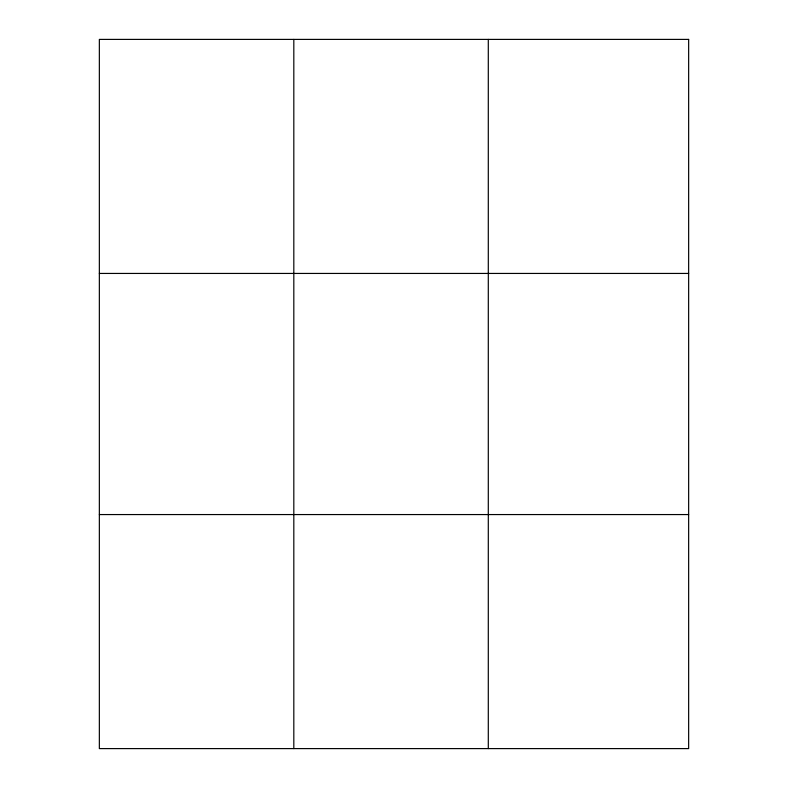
<?xml version="1.0" encoding="UTF-8"?>
<svg xmlns="http://www.w3.org/2000/svg" width="788" height="788" viewBox="0 0 788 788"><rect width="100%" height="100%" fill="white"/><g stroke="black" fill="none" stroke-linecap="round" stroke-linejoin="round"><path stroke-width="1.18" d="M293.816 748.6L293.816 39.4M488.294 748.6L488.294 39.4M99.347 273.436L688.653 273.436M99.347 514.564L688.653 514.564M688.653 39.4L688.653 748.6L99.347 748.6L99.347 39.4L688.653 39.4"/></g></svg>
